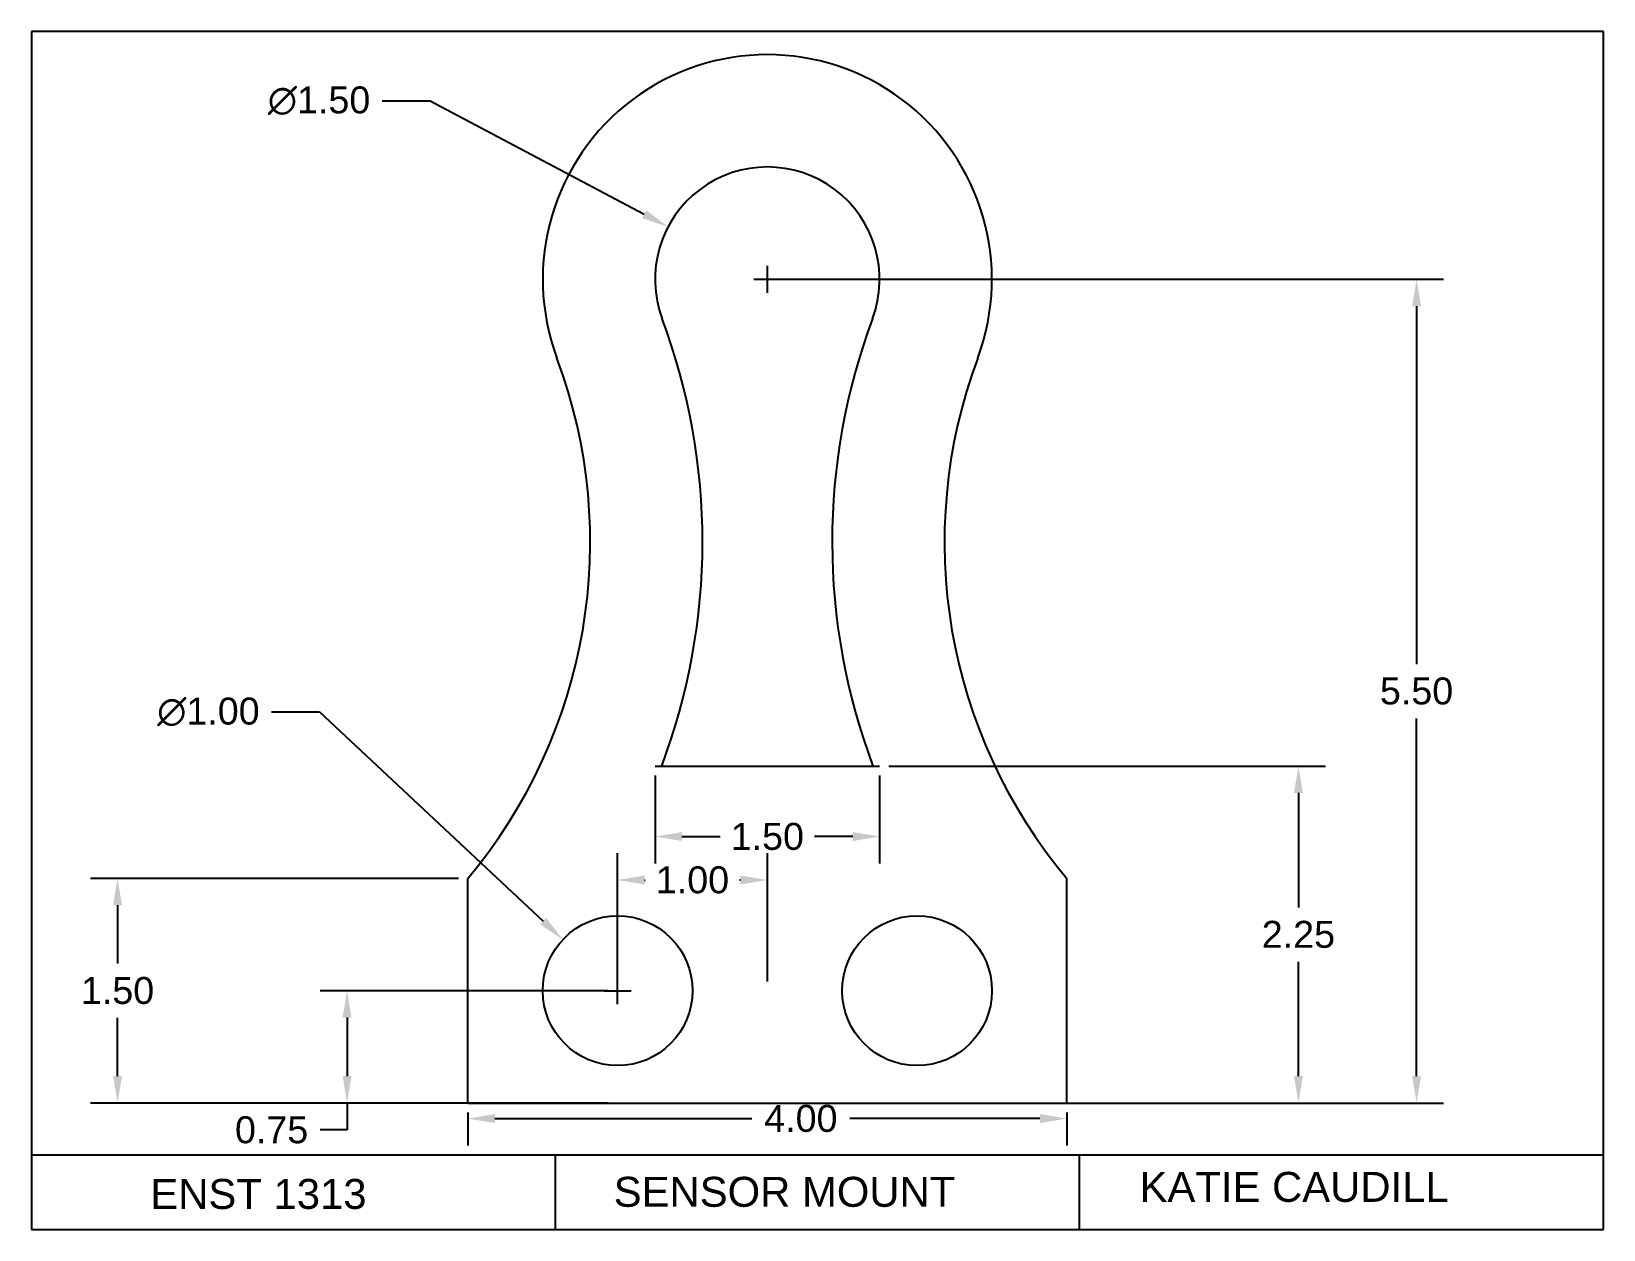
# Model space of a CAD drawing. Header units: inches. Extents: x 0.5 to 11, y 0.5 to 8.5.
import ezdxf

# ---------------------------------------------------------------- set-up
doc = ezdxf.new("R2010")
doc.units = ezdxf.units.IN
doc.header["$MEASUREMENT"] = 0
doc.styles.get("Standard").update_dxf_attribs({"font": 'arial.ttf'})
doc.dimstyles.get("Standard").update_dxf_attribs({"dimtxt": 0.18, "dimasz": 0.18, "dimexe": 0.18, "dimexo": 0.0625, "dimgap": 0.09, "dimtad": 0, "dimtih": 1, "dimtoh": 1, "dimdec": 4, "dimzin": 0, "dimdsep": 46, "dimtxsty": 'Standard', "dimcen": 0.09, "dimadec": 0, "dimazin": 0, "dimtfac": 1, "dimtdec": 4, "dimtofl": 0, "dimtmove": 0, "dimatfit": 3, "dimfxl": 1, "dimtolj": 1, "dimtzin": 0, "dimarcsym": 0})

# ---------------------------------------------------------------- blocks, each defined once
blk = doc.blocks.new('*D1')
at = {"color": 0, "lineweight": -2, "transparency": 16777216}
for p, q in [((6.227, 3.595), (9.142, 3.595)), ((8.962, 3.415), (8.962, 2.651)), ((8.962, 1.525), (8.962, 2.288)), ((6.227, 1.345), (9.142, 1.345))]:
    blk.add_line(p, q, dxfattribs=at)
at = {"color": 0, "transparency": 16777216}
for points in [[(8.932, 3.415), (8.992, 3.415), (8.962, 3.595)], [(8.932, 1.525), (8.992, 1.525), (8.962, 1.345)]]:
    blk.add_solid(points, dxfattribs=at)
at = {"layer": 'Defpoints', "color": 0, "transparency": 16777216}
for p in [(6.165, 3.595), (6.165, 1.345), (8.962, 1.345)]:
    blk.add_point(p, dxfattribs=at)
at = {"color": 0, "transparency": 16777216, "insert": (8.962, 2.47), "char_height": 0.18, "attachment_point": 5}
blk.add_mtext('\\A1;2.25', dxfattribs=at)
blk = doc.blocks.new('*D2')
at = {"color": 0, "lineweight": -2, "transparency": 16777216}
for p, q in [((5.477, 6.845), (9.931, 6.845)), ((9.751, 6.665), (9.751, 4.276)), ((9.751, 1.525), (9.751, 3.913)), ((5.477, 1.345), (9.931, 1.345))]:
    blk.add_line(p, q, dxfattribs=at)
at = {"color": 0, "transparency": 16777216}
for points in [[(9.721, 6.665), (9.781, 6.665), (9.751, 6.845)], [(9.721, 1.525), (9.781, 1.525), (9.751, 1.345)]]:
    blk.add_solid(points, dxfattribs=at)
at = {"layer": 'Defpoints', "color": 0, "transparency": 16777216}
for p in [(5.415, 6.845), (5.415, 1.345), (9.751, 1.345)]:
    blk.add_point(p, dxfattribs=at)
at = {"color": 0, "transparency": 16777216, "insert": (9.751, 4.095), "char_height": 0.18, "attachment_point": 5}
blk.add_mtext('\\A1;5.50', dxfattribs=at)
blk = doc.blocks.new('*D3')
at = {"color": 0, "lineweight": -2, "transparency": 16777216}
for p, q in [((3.415, 1.282), (3.415, 1.061)), ((7.415, 1.282), (7.415, 1.061)), ((3.595, 1.241), (5.311, 1.241)), ((7.235, 1.241), (5.966, 1.241))]:
    blk.add_line(p, q, dxfattribs=at)
at = {"color": 0, "transparency": 16777216}
for points in [[(3.595, 1.271), (3.595, 1.211), (3.415, 1.241)], [(7.235, 1.271), (7.235, 1.211), (7.415, 1.241)]]:
    blk.add_solid(points, dxfattribs=at)
at = {"layer": 'Defpoints', "color": 0, "transparency": 16777216}
for p in [(3.415, 1.345), (7.415, 1.345), (7.415, 1.241)]:
    blk.add_point(p, dxfattribs=at)
at = {"color": 0, "transparency": 16777216, "insert": (5.639, 1.241), "char_height": 0.18, "attachment_point": 5}
blk.add_mtext('\\A1;4.00', dxfattribs=at)
blk = doc.blocks.new('*D4')
at = {"color": 0, "lineweight": -2, "transparency": 16777216}
for p, q in [((4.415, 2.157), (4.415, 3.014)), ((5.415, 2.157), (5.415, 3.014)), ((4.595, 2.834), (4.6, 2.834)), ((5.235, 2.834), (5.23, 2.834))]:
    blk.add_line(p, q, dxfattribs=at)
at = {"color": 0, "transparency": 16777216}
for points in [[(4.595, 2.864), (4.595, 2.804), (4.415, 2.834)], [(5.235, 2.864), (5.235, 2.804), (5.415, 2.834)]]:
    blk.add_solid(points, dxfattribs=at)
at = {"layer": 'Defpoints', "color": 0, "transparency": 16777216}
for p in [(5.415, 2.834), (4.415, 2.095), (5.415, 2.095)]:
    blk.add_point(p, dxfattribs=at)
at = {"color": 0, "transparency": 16777216, "insert": (4.915, 2.834), "char_height": 0.18, "attachment_point": 5}
blk.add_mtext('\\A1;1.00', dxfattribs=at)
blk = doc.blocks.new('*D5')
at = {"color": 0, "lineweight": -2, "transparency": 16777216}
for p, q in [((4.352, 2.095), (2.428, 2.095)), ((2.608, 1.915), (2.608, 1.525)), ((4.352, 1.345), (2.428, 1.345)), ((2.608, 1.345), (2.608, 1.165)), ((2.608, 1.165), (2.428, 1.165))]:
    blk.add_line(p, q, dxfattribs=at)
at = {"color": 0, "transparency": 16777216}
for points in [[(2.578, 1.915), (2.638, 1.915), (2.608, 2.095)], [(2.578, 1.525), (2.638, 1.525), (2.608, 1.345)]]:
    blk.add_solid(points, dxfattribs=at)
at = {"layer": 'Defpoints', "color": 0, "transparency": 16777216}
for p in [(4.415, 2.095), (2.608, 1.345), (4.415, 1.345)]:
    blk.add_point(p, dxfattribs=at)
at = {"color": 0, "transparency": 16777216, "insert": (2.104, 1.165), "char_height": 0.18, "attachment_point": 5}
blk.add_mtext('\\A1;0.75', dxfattribs=at)
blk = doc.blocks.new('*D6')
at = {"color": 0, "lineweight": -2, "transparency": 16777216}
for p, q in [((3.352, 2.845), (0.895, 2.845)), ((1.075, 2.665), (1.075, 2.276)), ((1.075, 1.525), (1.075, 1.913)), ((3.352, 1.345), (0.895, 1.345))]:
    blk.add_line(p, q, dxfattribs=at)
at = {"color": 0, "transparency": 16777216}
for points in [[(1.045, 2.665), (1.105, 2.665), (1.075, 2.845)], [(1.045, 1.525), (1.105, 1.525), (1.075, 1.345)]]:
    blk.add_solid(points, dxfattribs=at)
at = {"layer": 'Defpoints', "color": 0, "transparency": 16777216}
for p in [(3.415, 2.845), (1.075, 1.345), (3.415, 1.345)]:
    blk.add_point(p, dxfattribs=at)
at = {"color": 0, "transparency": 16777216, "insert": (1.075, 2.095), "char_height": 0.18, "attachment_point": 5}
blk.add_mtext('\\A1;1.50', dxfattribs=at)
blk = doc.blocks.new('*D7')
at = {"color": 0, "lineweight": -2, "transparency": 16777216}
for p, q in [((2.104, 3.956), (2.423, 3.956)), ((2.423, 3.956), (3.918, 2.559)), ((4.415, 2.005), (4.415, 2.185)), ((4.325, 2.095), (4.505, 2.095))]:
    blk.add_line(p, q, dxfattribs=at)
at = {"color": 0, "transparency": 16777216}
blk.add_solid([(3.938, 2.581), (3.898, 2.537), (4.049, 2.436)], dxfattribs=at)
at = {"layer": 'Defpoints', "color": 0, "transparency": 16777216}
for p in [(4.049, 2.436), (4.78, 1.753)]:
    blk.add_point(p, dxfattribs=at)
at = {"color": 0, "transparency": 16777216, "insert": (1.682, 3.956), "char_height": 0.18, "attachment_point": 5}
blk.add_mtext('\\A1;∅1.00', dxfattribs=at)
blk = doc.blocks.new('*D8')
at = {"color": 0, "lineweight": -2, "transparency": 16777216}
for p, q in [((4.665, 3.532), (4.665, 2.944)), ((6.165, 3.532), (6.165, 2.944)), ((4.845, 3.124), (5.1, 3.124)), ((5.985, 3.124), (5.73, 3.124))]:
    blk.add_line(p, q, dxfattribs=at)
at = {"color": 0, "transparency": 16777216}
for points in [[(4.845, 3.154), (4.845, 3.094), (4.665, 3.124)], [(5.985, 3.154), (5.985, 3.094), (6.165, 3.124)]]:
    blk.add_solid(points, dxfattribs=at)
at = {"layer": 'Defpoints', "color": 0, "transparency": 16777216}
for p in [(4.665, 3.595), (6.165, 3.595), (6.165, 3.124)]:
    blk.add_point(p, dxfattribs=at)
at = {"color": 0, "transparency": 16777216, "insert": (5.415, 3.124), "char_height": 0.18, "attachment_point": 5}
blk.add_mtext('\\A1;1.50', dxfattribs=at)
blk = doc.blocks.new('*D9')
at = {"color": 0, "lineweight": -2, "transparency": 16777216}
for p, q in [((2.842, 8.037), (3.162, 8.037)), ((3.162, 8.037), (4.593, 7.28)), ((5.415, 6.755), (5.415, 6.935)), ((5.325, 6.845), (5.505, 6.845))]:
    blk.add_line(p, q, dxfattribs=at)
at = {"color": 0, "transparency": 16777216}
blk.add_solid([(4.607, 7.306), (4.579, 7.253), (4.752, 7.195)], dxfattribs=at)
at = {"layer": 'Defpoints', "color": 0, "transparency": 16777216}
for p in [(4.752, 7.195), (6.078, 6.494)]:
    blk.add_point(p, dxfattribs=at)
at = {"color": 0, "transparency": 16777216, "insert": (2.421, 8.037), "char_height": 0.18, "attachment_point": 5}
blk.add_mtext('\\A1;∅1.50', dxfattribs=at)

msp = doc.modelspace()

# ---------------------------------------------------------------- linework, layer by layer
for p, q in [((11, 8.5), (0.5, 8.5)), ((0.5, 8.5), (0.5, 0.5)), ((11, 0.5), (11, 8.5)), ((4.665, 3.595), (6.165, 3.595)), ((3.415, 1.345), (3.415, 2.845)), ((7.415, 1.345), (7.415, 2.845)), ((3.415, 1.345), (7.415, 1.345)), ((0.5, 1), (11, 1)), ((4, 0.5), (4, 1)), ((7.5, 0.5), (7.5, 1)), ((0.5, 0.5), (11, 0.5))]:
    msp.add_line(p, q)
for centre in [(4.415, 2.095), (6.415, 2.095)]:
    msp.add_circle(centre, 0.5)
for centre, radius, start, end in [((5.415, 6.845), 1.5, 339.4845, 200.5155), ((5.415, 6.845), 0.75, 339.4845, 200.5155), ((0.732, 5.092), 4.25, 339.3659, 20.5155), ((10.098, 5.092), 4.25, 159.4845, 200.6341), ((0.732, 5.092), 3.5, 320.0441, 20.5155), ((10.098, 5.092), 3.5, 159.4845, 219.9559), ((10.098, 5.092), 4.25, 218.6781, 219.6098)]:
    msp.add_arc(centre, radius, start, end)

# ---------------------------------------------------------------- texts
at = {"char_height": 0.2, "attachment_point": 1}
for s, insert in [('ENST 1313', (1.294, 0.838)), ('SENSOR MOUNT', (4.389, 0.852)), ('KATIE CAUDILL', (7.901, 0.885))]:
    msp.add_mtext_dynamic_manual_height_columns(s, width=2.70557, gutter_width=1, heights=[0], dxfattribs=dict(at, insert=insert))

# ---------------------------------------------------------------- dimensions: what is measured, and where the dimension line sits
for p1, p2, picture, middle in [((6.078, 6.494), (4.752, 7.195), '*D9', (2.421, 8.037)), ((4.78, 1.753), (4.049, 2.436), '*D7', (1.682, 3.956))]:
    dim = msp.add_diameter_dim_2p(p1=p1, p2=p2, dimstyle='Standard', override={"dimdec": 2})
    dim.commit()
    dim.dimension.update_dxf_attribs({"geometry": picture, "text_midpoint": middle, "dimtype": 163})
dim = msp.add_linear_dim(base=(9.751, 1.345), p1=(5.415, 6.845), p2=(5.415, 1.345), angle=90, dimstyle='Standard', override={"dimdec": 2})
dim.commit()
dim.dimension.update_dxf_attribs({"geometry": '*D2', "text_midpoint": (9.751, 4.095), "dimtype": 160})
dim = msp.add_linear_dim(base=(6.165, 3.124), p1=(4.665, 3.595), p2=(6.165, 3.595), dimstyle='Standard', override={"dimdec": 2})
dim.commit()
dim.dimension.update_dxf_attribs({"geometry": '*D8', "text_midpoint": (5.415, 3.124)})
for base, p1, p2, picture, middle in [((8.962, 1.345), (6.165, 3.595), (6.165, 1.345), '*D1', (8.962, 2.47)), ((1.075, 1.345), (3.415, 2.845), (3.415, 1.345), '*D6', (1.075, 2.095)), ((2.608, 1.345), (4.415, 2.095), (4.415, 1.345), '*D5', (2.104, 1.165))]:
    dim = msp.add_linear_dim(base=base, p1=p1, p2=p2, angle=90, dimstyle='Standard', override={"dimdec": 2})
    dim.commit()
    dim.dimension.update_dxf_attribs({"geometry": picture, "text_midpoint": middle})
for base, p1, p2, picture, middle in [((5.415, 2.834), (4.415, 2.095), (5.415, 2.095), '*D4', (4.915, 2.834)), ((7.415, 1.241), (3.415, 1.345), (7.415, 1.345), '*D3', (5.639, 1.241))]:
    dim = msp.add_linear_dim(base=base, p1=p1, p2=p2, dimstyle='Standard', override={"dimdec": 2})
    dim.commit()
    dim.dimension.update_dxf_attribs({"geometry": picture, "text_midpoint": middle, "dimtype": 160})

doc.saveas('drawing.dxf')
